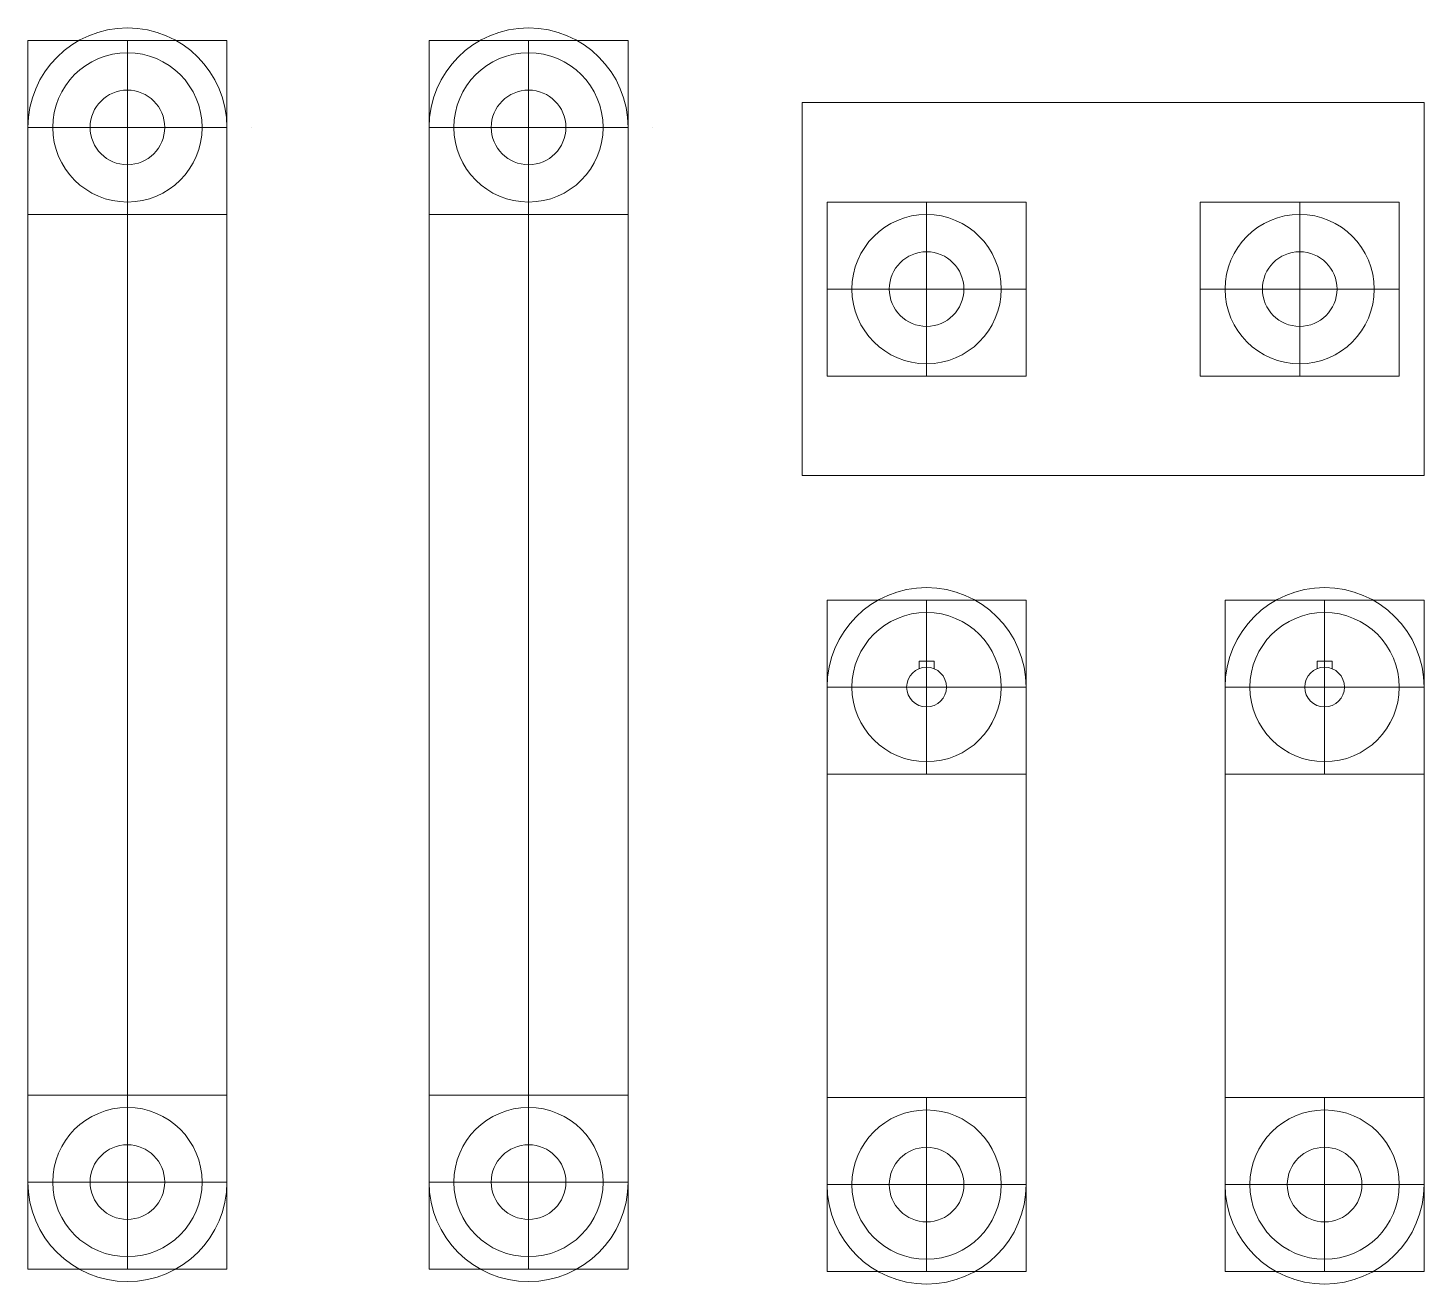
# Model space of a CAD drawing. Header units: millimetres. Extents: x 199 to 480, y -932 to -680.
import ezdxf

# ---------------------------------------------------------------- set-up
doc = ezdxf.new("R2010")
doc.units = ezdxf.units.MM
doc.layers.get('0').update_dxf_attribs({"linetype": 'CONTINUOUS', "lineweight": 0})
doc.layers.add('help', color=3, linetype='CONTINUOUS', lineweight=0)
doc.layers.add('quote', color=1, linetype='CONTINUOUS', lineweight=0)

msp = doc.modelspace()

# ---------------------------------------------------------------- linework, layer by layer
for p, q in [((480, -695), (355, -695)), ((355, -695), (355, -695)), ((355, -695), (355, -770)), ((480, -770), (480, -695)), ((199.375, -700), (199.375, -912)), ((219.375, -700), (219.375, -912)), ((239.375, -912), (239.375, -700)), ((280, -700), (280, -912)), ((300, -700), (300, -912)), ((320, -912), (320, -700)), ((355, -770), (355, -770)), ((355, -770), (480, -770)), ((378.5, -807.3), (378.5, -807.3)), ((378.5, -807.3), (378.5, -807.3)), ((378.5, -807.3), (378.5, -807.3)), ((381.5, -807.3), (378.5, -807.3)), ((378.5, -807.3), (381.5, -807.3)), ((378.5, -808.792), (378.5, -807.3)), ((381.5, -807.3), (381.5, -807.3)), ((381.5, -807.3), (381.5, -808.792)), ((458.5, -807.3), (458.5, -807.3)), ((458.5, -807.3), (458.5, -807.3)), ((458.5, -807.3), (458.5, -807.3)), ((461.5, -807.3), (458.5, -807.3)), ((458.5, -807.3), (461.5, -807.3)), ((458.5, -808.792), (458.5, -807.3)), ((461.5, -807.3), (461.5, -807.3)), ((461.5, -807.3), (461.5, -808.792)), ((360, -812.5), (360, -912.5)), ((400, -912.5), (400, -812.5)), ((440, -812.5), (440, -912.5)), ((480, -912.5), (480, -812.5))]:
    msp.add_line(p, q)
for centre, radius in [((219.375, -700), 15), ((300, -700), 15), ((219.375, -700), 7.5), ((300, -700), 7.5), ((380, -732.5), 15), ((455, -732.5), 15), ((380, -732.5), 7.5), ((455, -732.5), 7.5), ((380, -812.5), 15), ((460, -812.5), 15), ((380, -812.5), 4), ((460, -812.5), 4), ((219.375, -912), 15), ((300, -912), 15), ((380, -912.5), 15), ((460, -912.5), 15), ((219.375, -912), 7.5), ((300, -912), 7.5), ((380, -912.5), 7.5), ((460, -912.5), 7.5)]:
    msp.add_circle(centre, radius)
for centre, start, end in [((219.375, -700), 0, 180), ((300, -700), 0, 180), ((380, -812.5), 0, 180), ((460, -812.5), 0, 180), ((219.375, -912), 180, 0), ((300, -912), 180, 0), ((380, -912.5), 180, 0), ((460, -912.5), 180, 0)]:
    msp.add_arc(centre, 20, start, end)
at = {"layer": 'help'}
for p, q in [((199.375, -682.5), (239.375, -682.5)), ((199.375, -717.5), (199.375, -682.5)), ((219.375, -717.5), (219.375, -682.5)), ((239.375, -682.5), (239.375, -717.5)), ((280, -682.5), (320, -682.5)), ((280, -717.5), (280, -682.5)), ((300, -717.5), (300, -682.5)), ((320, -682.5), (320, -717.5)), ((199.375, -700), (239.375, -700)), ((199.375, -700), (239.375, -700)), ((280, -700), (320, -700)), ((280, -700), (320, -700)), ((360, -715), (400, -715)), ((360, -750), (360, -715)), ((380, -750), (380, -715)), ((400, -715), (400, -750)), ((435, -715), (475, -715)), ((435, -750), (435, -715)), ((455, -750), (455, -715)), ((475, -715), (475, -750)), ((199.375, -717.5), (239.375, -717.5)), ((280, -717.5), (320, -717.5)), ((360, -732.5), (400, -732.5)), ((380, -732.5), (384, -732.5)), ((380, -732.5), (384, -732.5)), ((435, -732.5), (475, -732.5)), ((435, -732.5), (475, -732.5)), ((360, -750), (400, -750)), ((435, -750), (475, -750)), ((417.5, -770), (417.5, -770)), ((360, -795), (400, -795)), ((360, -830), (360, -795)), ((380, -795), (380, -830)), ((400, -795), (400, -830)), ((440, -795), (480, -795)), ((440, -830), (440, -795)), ((460, -830), (460, -795)), ((480, -795), (480, -830)), ((380, -807.3), (381.5, -807.3)), ((381.5, -807.3), (380, -807.3)), ((380, -807.3), (381.5, -807.3)), ((381.5, -807.3), (380, -807.3)), ((380, -807.3), (381.4, -807.3)), ((360, -812.5), (400, -812.5)), ((360, -812.5), (400, -812.5)), ((440, -812.5), (480, -812.5)), ((440, -812.5), (480, -812.5)), ((360, -830), (400, -830)), ((440, -830), (480, -830)), ((199.375, -894.5), (239.375, -894.5)), ((199.375, -929.5), (199.375, -894.5)), ((219.375, -929.5), (219.375, -894.5)), ((239.375, -894.5), (239.375, -929.5)), ((280, -894.5), (320, -894.5)), ((280, -929.5), (280, -894.5)), ((300, -929.5), (300, -894.5)), ((320, -894.5), (320, -929.5)), ((360, -895), (400, -895)), ((360, -930), (360, -895)), ((380, -930), (380, -895)), ((400, -895), (400, -930)), ((440, -895), (480, -895)), ((440, -930), (440, -895)), ((460, -930), (460, -895)), ((480, -895), (480, -930)), ((199.375, -912), (239.375, -912)), ((199.375, -912), (239.375, -912)), ((280, -912), (320, -912)), ((280, -912), (320, -912)), ((360, -912.5), (400, -912.5)), ((360, -912.5), (400, -912.5)), ((440, -912.5), (480, -912.5)), ((440, -912.5), (480, -912.5)), ((199.375, -929.5), (239.375, -929.5)), ((280, -929.5), (320, -929.5)), ((360, -930), (400, -930)), ((440, -930), (480, -930))]:
    msp.add_line(p, q, dxfattribs=at)
at = {"layer": 'quote'}
for p, q in [((244.375, -700), (244.375, -700)), ((325, -700), (325, -700))]:
    msp.add_line(p, q, dxfattribs=at)

doc.saveas('drawing.dxf')
